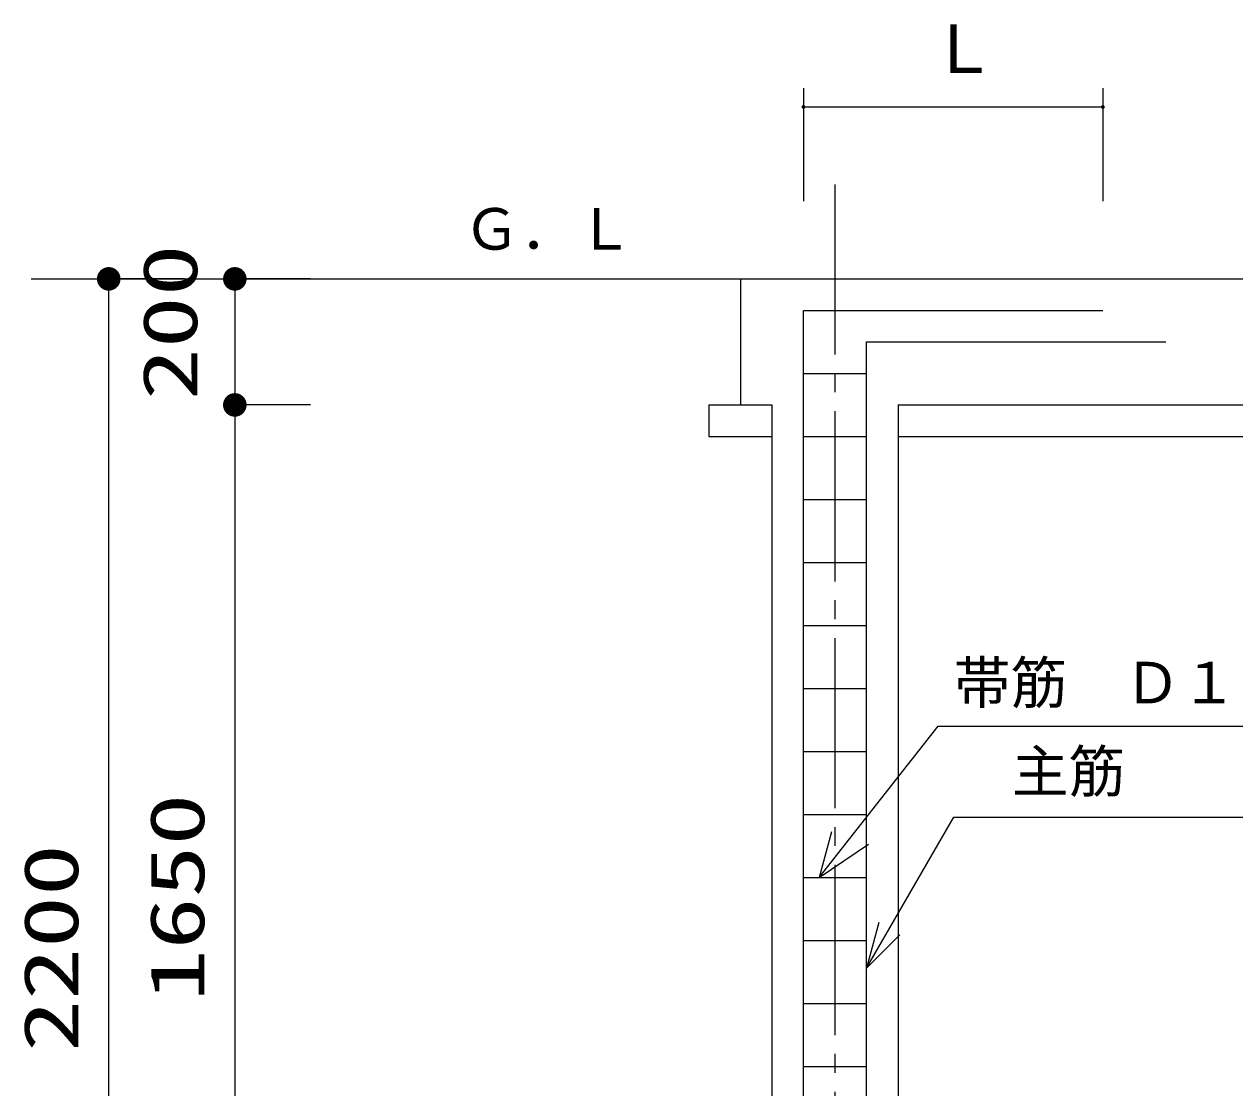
# Model space of a CAD drawing. Units: millimetres, scale not verified. Extents: x -10044 to 7274, y -6719 to 5358.
# Drawn here: x -2016 to -96, y 367 to 2055 of the extents above; entities that cross this region are included whole.
import ezdxf
from ezdxf.enums import TextEntityAlignment as Align

# ---------------------------------------------------------------- set-up
doc = ezdxf.new("R2010")
doc.units = ezdxf.units.MM
doc.header["$LTSCALE"] = 30
doc.linetypes.add('CHAIN2', pattern=[12, 9, -1, 1, -1])
for name, color, linetype, lineweight in [('0-2_SEISAKU', 2, 'Continuous', 25), ('0-3_A-PIPE', 3, 'Continuous', 25), ('0-6_SUNPO', 7, 'Continuous', 25)]:
    doc.layers.add(name, color=color, linetype=linetype, lineweight=lineweight)
doc.styles.add('MS Gothic', font='')
doc.styles.add('ＭＳ ゴシック', font='')
doc.styles.get('MS Gothic').set_extended_font_data('MS Gothic')
doc.styles.get('ＭＳ ゴシック').set_extended_font_data('MS Gothic')

msp = doc.modelspace()

# ---------------------------------------------------------------- linework, layer by layer
at = {"layer": '0-2_SEISAKU'}
for p, q in [((-780.08, 1953.75), (-780.08, 1774.09)), ((-305.08, 1953.75), (-305.08, 1774.09)), ((-780.08, 1923.75), (-305.08, 1923.75)), ((-2005.08, 1650.89), (1401.6, 1650.89)), ((-880.08, 1650.89), (-880.08, 1450.89)), ((-930.08, 1450.89), (-930.08, 1400.89)), ((-930.08, 1450.89), (-830.08, 1450.89)), ((-830.08, 1450.89), (-830.08, -199.11)), ((-630.08, 1450.89), (-630.08, -199.11)), ((-930.08, 1400.89), (-830.08, 1400.89)), ((-630.08, 1400.89), (1089.92, 1400.89)), ((-755.08, 700.89), (-566.52, 940.89)), ((-566.52, 940.89), (524.14, 940.89)), ((-680.08, 556.84), (-541.52, 796.84)), ((-541.52, 796.84), (413.48, 796.84))]:
    msp.add_line(p, q, dxfattribs=at)
at = {"layer": '0-2_SEISAKU', "linetype": 'CHAIN2'}
msp.add_line((-730.08, 1800.89), (-730.08, -649.11), dxfattribs=at)
at = {"layer": '0-2_SEISAKU'}
for points in [[(-630.08, 1450.89), (1089.92, 1450.89), (1089.92, 1400.89)], [(-735.67, 773.33), (-755.08, 700.89), (-677.05, 753.92)], [(-660.67, 629.29), (-680.08, 556.84), (-627.05, 609.87)]]:
    msp.add_lwpolyline(points, dxfattribs=at)
at = {"layer": '0-2_SEISAKU', "color": 5}
for points in [[(-783.04, 1924.27), (-780.08, 1923.75), (-783.08, 1923.75)], [(-783.08, 1923.75), (-780.08, 1923.75), (-783.04, 1923.22)], [(-782.9, 1924.77), (-780.08, 1923.75), (-783.04, 1924.27)], [(-783.04, 1923.22), (-780.08, 1923.75), (-782.9, 1922.72)], [(-782.68, 1925.25), (-780.08, 1923.75), (-782.9, 1924.77)], [(-782.9, 1922.72), (-780.08, 1923.75), (-782.68, 1922.25)], [(-782.38, 1925.67), (-780.08, 1923.75), (-782.68, 1925.25)], [(-782.68, 1922.25), (-780.08, 1923.75), (-782.38, 1921.82)], [(-782.01, 1926.04), (-780.08, 1923.75), (-782.38, 1925.67)], [(-782.38, 1921.82), (-780.08, 1923.75), (-782.01, 1921.45)], [(-781.58, 1926.34), (-780.08, 1923.75), (-782.01, 1926.04)], [(-782.01, 1921.45), (-780.08, 1923.75), (-781.58, 1921.15)], [(-781.11, 1926.56), (-780.08, 1923.75), (-781.58, 1926.34)], [(-781.58, 1921.15), (-780.08, 1923.75), (-781.11, 1920.93)], [(-780.6, 1926.7), (-780.08, 1923.75), (-781.11, 1926.56)], [(-781.11, 1920.93), (-780.08, 1923.75), (-780.6, 1920.79)], [(-780.08, 1926.75), (-780.08, 1923.75), (-780.6, 1926.7)], [(-780.6, 1920.79), (-780.08, 1923.75), (-780.08, 1920.75)], [(-779.56, 1926.7), (-780.08, 1923.75), (-780.08, 1926.75)], [(-779.06, 1926.56), (-780.08, 1923.75), (-779.56, 1926.7)], [(-778.58, 1926.34), (-780.08, 1923.75), (-779.06, 1926.56)], [(-778.15, 1926.04), (-780.08, 1923.75), (-778.58, 1926.34)], [(-777.78, 1925.67), (-780.08, 1923.75), (-778.15, 1926.04)], [(-777.48, 1925.25), (-780.08, 1923.75), (-777.78, 1925.67)], [(-777.26, 1924.77), (-780.08, 1923.75), (-777.48, 1925.25)], [(-777.13, 1924.27), (-780.08, 1923.75), (-777.26, 1924.77)], [(-777.08, 1923.75), (-780.08, 1923.75), (-777.13, 1924.27)], [(-780.08, 1920.75), (-780.08, 1923.75), (-779.56, 1920.79)], [(-779.56, 1920.79), (-780.08, 1923.75), (-779.06, 1920.93)], [(-779.06, 1920.93), (-780.08, 1923.75), (-778.58, 1921.15)], [(-778.58, 1921.15), (-780.08, 1923.75), (-778.15, 1921.45)], [(-778.15, 1921.45), (-780.08, 1923.75), (-777.78, 1921.82)], [(-777.78, 1921.82), (-780.08, 1923.75), (-777.48, 1922.25)], [(-777.48, 1922.25), (-780.08, 1923.75), (-777.26, 1922.72)], [(-777.26, 1922.72), (-780.08, 1923.75), (-777.13, 1923.22)], [(-777.13, 1923.22), (-780.08, 1923.75), (-777.08, 1923.75)], [(-308.04, 1924.27), (-305.08, 1923.75), (-308.08, 1923.75)], [(-308.08, 1923.75), (-305.08, 1923.75), (-308.04, 1923.22)], [(-307.9, 1924.77), (-305.08, 1923.75), (-308.04, 1924.27)], [(-308.04, 1923.22), (-305.08, 1923.75), (-307.9, 1922.72)], [(-307.68, 1925.25), (-305.08, 1923.75), (-307.9, 1924.77)], [(-307.9, 1922.72), (-305.08, 1923.75), (-307.68, 1922.25)], [(-307.38, 1925.67), (-305.08, 1923.75), (-307.68, 1925.25)], [(-307.68, 1922.25), (-305.08, 1923.75), (-307.38, 1921.82)], [(-307.01, 1926.04), (-305.08, 1923.75), (-307.38, 1925.67)], [(-307.38, 1921.82), (-305.08, 1923.75), (-307.01, 1921.45)], [(-306.58, 1926.34), (-305.08, 1923.75), (-307.01, 1926.04)], [(-307.01, 1921.45), (-305.08, 1923.75), (-306.58, 1921.15)], [(-306.11, 1926.56), (-305.08, 1923.75), (-306.58, 1926.34)], [(-306.58, 1921.15), (-305.08, 1923.75), (-306.11, 1920.93)], [(-305.6, 1926.7), (-305.08, 1923.75), (-306.11, 1926.56)], [(-306.11, 1920.93), (-305.08, 1923.75), (-305.6, 1920.79)], [(-305.08, 1926.75), (-305.08, 1923.75), (-305.6, 1926.7)], [(-305.6, 1920.79), (-305.08, 1923.75), (-305.08, 1920.75)], [(-304.56, 1926.7), (-305.08, 1923.75), (-305.08, 1926.75)], [(-304.06, 1926.56), (-305.08, 1923.75), (-304.56, 1926.7)], [(-303.58, 1926.34), (-305.08, 1923.75), (-304.06, 1926.56)], [(-303.15, 1926.04), (-305.08, 1923.75), (-303.58, 1926.34)], [(-302.78, 1925.67), (-305.08, 1923.75), (-303.15, 1926.04)], [(-302.48, 1925.25), (-305.08, 1923.75), (-302.78, 1925.67)], [(-302.26, 1924.77), (-305.08, 1923.75), (-302.48, 1925.25)], [(-302.13, 1924.27), (-305.08, 1923.75), (-302.26, 1924.77)], [(-302.08, 1923.75), (-305.08, 1923.75), (-302.13, 1924.27)], [(-305.08, 1920.75), (-305.08, 1923.75), (-304.56, 1920.79)], [(-304.56, 1920.79), (-305.08, 1923.75), (-304.06, 1920.93)], [(-304.06, 1920.93), (-305.08, 1923.75), (-303.58, 1921.15)], [(-303.58, 1921.15), (-305.08, 1923.75), (-303.15, 1921.45)], [(-303.15, 1921.45), (-305.08, 1923.75), (-302.78, 1921.82)], [(-302.78, 1921.82), (-305.08, 1923.75), (-302.48, 1922.25)], [(-302.48, 1922.25), (-305.08, 1923.75), (-302.26, 1922.72)], [(-302.26, 1922.72), (-305.08, 1923.75), (-302.13, 1923.22)], [(-302.13, 1923.22), (-305.08, 1923.75), (-302.08, 1923.75)]]:
    msp.add_solid(points, dxfattribs=at)
at = {"layer": '0-3_A-PIPE'}
for p, q in [((-680.08, -299.11), (-680.08, 1550.89)), ((-680.08, 1550.89), (-205.08, 1550.89)), ((-780.08, 1500.89), (-680.08, 1500.89)), ((-780.08, 1400.89), (-680.08, 1400.89)), ((-780.08, 1300.89), (-680.08, 1300.89)), ((-780.08, 1200.89), (-680.08, 1200.89)), ((-780.08, 1100.89), (-680.08, 1100.89)), ((-780.08, 1000.89), (-680.08, 1000.89)), ((-780.08, 900.89), (-680.08, 900.89)), ((-780.08, 800.89), (-680.08, 800.89)), ((-780.08, 700.89), (-680.08, 700.89)), ((-780.08, 600.89), (-680.08, 600.89)), ((-780.08, 500.89), (-680.08, 500.89)), ((-780.08, 400.89), (-680.08, 400.89))]:
    msp.add_line(p, q, dxfattribs=at)
msp.add_lwpolyline([(-780.08, -349.11), (-780.08, 1600.89), (-305.08, 1600.89)], dxfattribs=at)
at = {"layer": '0-6_SUNPO', "color": 4}
for p, q in [((-1762.21, 1650.89), (-1882.21, 1650.89)), ((-1882.21, -549.11), (-1882.21, 1650.89)), ((-1562.21, 1650.89), (-1682.21, 1650.89)), ((-1682.21, 1650.89), (-1682.21, 1450.89)), ((-1562.21, 1450.89), (-1682.21, 1450.89)), ((-1562.21, 1450.89), (-1682.21, 1450.89)), ((-1682.21, 1450.89), (-1682.21, -199.11))]:
    msp.add_line(p, q, dxfattribs=at)
at = {"layer": '0-6_SUNPO'}
for points in [[(-1900.6, 1654.55), (-1882.21, 1650.89), (-1900.96, 1650.89)], [(-1899.53, 1658.06), (-1882.21, 1650.89), (-1900.6, 1654.55)], [(-1897.8, 1661.31), (-1882.21, 1650.89), (-1899.53, 1658.06)], [(-1895.47, 1664.15), (-1882.21, 1650.89), (-1897.8, 1661.31)], [(-1892.63, 1666.48), (-1882.21, 1650.89), (-1895.47, 1664.15)], [(-1889.39, 1668.21), (-1882.21, 1650.89), (-1892.63, 1666.48)], [(-1885.87, 1669.28), (-1882.21, 1650.89), (-1889.39, 1668.21)], [(-1882.21, 1669.64), (-1882.21, 1650.89), (-1885.87, 1669.28)], [(-1878.55, 1669.28), (-1882.21, 1650.89), (-1882.21, 1669.64)], [(-1875.03, 1668.21), (-1882.21, 1650.89), (-1878.55, 1669.28)], [(-1871.79, 1666.48), (-1882.21, 1650.89), (-1875.03, 1668.21)], [(-1868.95, 1664.15), (-1882.21, 1650.89), (-1871.79, 1666.48)], [(-1866.62, 1661.31), (-1882.21, 1650.89), (-1868.95, 1664.15)], [(-1864.89, 1658.06), (-1882.21, 1650.89), (-1866.62, 1661.31)], [(-1863.82, 1654.55), (-1882.21, 1650.89), (-1864.89, 1658.06)], [(-1863.46, 1650.89), (-1882.21, 1650.89), (-1863.82, 1654.55)], [(-1700.6, 1654.55), (-1682.21, 1650.89), (-1700.96, 1650.89)], [(-1699.53, 1658.06), (-1682.21, 1650.89), (-1700.6, 1654.55)], [(-1697.8, 1661.31), (-1682.21, 1650.89), (-1699.53, 1658.06)], [(-1695.47, 1664.15), (-1682.21, 1650.89), (-1697.8, 1661.31)], [(-1692.63, 1666.48), (-1682.21, 1650.89), (-1695.47, 1664.15)], [(-1689.39, 1668.21), (-1682.21, 1650.89), (-1692.63, 1666.48)], [(-1685.87, 1669.28), (-1682.21, 1650.89), (-1689.39, 1668.21)], [(-1682.21, 1669.64), (-1682.21, 1650.89), (-1685.87, 1669.28)], [(-1678.55, 1669.28), (-1682.21, 1650.89), (-1682.21, 1669.64)], [(-1675.03, 1668.21), (-1682.21, 1650.89), (-1678.55, 1669.28)], [(-1671.79, 1666.48), (-1682.21, 1650.89), (-1675.03, 1668.21)], [(-1668.95, 1664.15), (-1682.21, 1650.89), (-1671.79, 1666.48)], [(-1666.62, 1661.31), (-1682.21, 1650.89), (-1668.95, 1664.15)], [(-1664.89, 1658.06), (-1682.21, 1650.89), (-1666.62, 1661.31)], [(-1663.82, 1654.55), (-1682.21, 1650.89), (-1664.89, 1658.06)], [(-1663.46, 1650.89), (-1682.21, 1650.89), (-1663.82, 1654.55)], [(-1900.96, 1650.89), (-1882.21, 1650.89), (-1900.6, 1647.23)], [(-1900.6, 1647.23), (-1882.21, 1650.89), (-1899.53, 1643.71)], [(-1899.53, 1643.71), (-1882.21, 1650.89), (-1897.8, 1640.47)], [(-1897.8, 1640.47), (-1882.21, 1650.89), (-1895.47, 1637.63)], [(-1895.47, 1637.63), (-1882.21, 1650.89), (-1892.63, 1635.3)], [(-1892.63, 1635.3), (-1882.21, 1650.89), (-1889.39, 1633.57)], [(-1889.39, 1633.57), (-1882.21, 1650.89), (-1885.87, 1632.5)], [(-1885.87, 1632.5), (-1882.21, 1650.89), (-1882.21, 1632.14)], [(-1882.21, 1632.14), (-1882.21, 1650.89), (-1878.55, 1632.5)], [(-1878.55, 1632.5), (-1882.21, 1650.89), (-1875.03, 1633.57)], [(-1875.03, 1633.57), (-1882.21, 1650.89), (-1871.79, 1635.3)], [(-1871.79, 1635.3), (-1882.21, 1650.89), (-1868.95, 1637.63)], [(-1868.95, 1637.63), (-1882.21, 1650.89), (-1866.62, 1640.47)], [(-1866.62, 1640.47), (-1882.21, 1650.89), (-1864.89, 1643.71)], [(-1864.89, 1643.71), (-1882.21, 1650.89), (-1863.82, 1647.23)], [(-1863.82, 1647.23), (-1882.21, 1650.89), (-1863.46, 1650.89)], [(-1700.96, 1650.89), (-1682.21, 1650.89), (-1700.6, 1647.23)], [(-1700.6, 1647.23), (-1682.21, 1650.89), (-1699.53, 1643.71)], [(-1699.53, 1643.71), (-1682.21, 1650.89), (-1697.8, 1640.47)], [(-1697.8, 1640.47), (-1682.21, 1650.89), (-1695.47, 1637.63)], [(-1695.47, 1637.63), (-1682.21, 1650.89), (-1692.63, 1635.3)], [(-1692.63, 1635.3), (-1682.21, 1650.89), (-1689.39, 1633.57)], [(-1689.39, 1633.57), (-1682.21, 1650.89), (-1685.87, 1632.5)], [(-1685.87, 1632.5), (-1682.21, 1650.89), (-1682.21, 1632.14)], [(-1682.21, 1632.14), (-1682.21, 1650.89), (-1678.55, 1632.5)], [(-1678.55, 1632.5), (-1682.21, 1650.89), (-1675.03, 1633.57)], [(-1675.03, 1633.57), (-1682.21, 1650.89), (-1671.79, 1635.3)], [(-1671.79, 1635.3), (-1682.21, 1650.89), (-1668.95, 1637.63)], [(-1668.95, 1637.63), (-1682.21, 1650.89), (-1666.62, 1640.47)], [(-1666.62, 1640.47), (-1682.21, 1650.89), (-1664.89, 1643.71)], [(-1664.89, 1643.71), (-1682.21, 1650.89), (-1663.82, 1647.23)], [(-1663.82, 1647.23), (-1682.21, 1650.89), (-1663.46, 1650.89)], [(-1697.8, 1461.31), (-1682.21, 1450.89), (-1699.53, 1458.06)], [(-1697.8, 1461.31), (-1682.21, 1450.89), (-1699.53, 1458.06)], [(-1695.47, 1464.15), (-1682.21, 1450.89), (-1697.8, 1461.31)], [(-1695.47, 1464.15), (-1682.21, 1450.89), (-1697.8, 1461.31)], [(-1692.63, 1466.48), (-1682.21, 1450.89), (-1695.47, 1464.15)], [(-1692.63, 1466.48), (-1682.21, 1450.89), (-1695.47, 1464.15)], [(-1689.39, 1468.21), (-1682.21, 1450.89), (-1692.63, 1466.48)], [(-1689.39, 1468.21), (-1682.21, 1450.89), (-1692.63, 1466.48)], [(-1685.87, 1469.28), (-1682.21, 1450.89), (-1689.39, 1468.21)], [(-1685.87, 1469.28), (-1682.21, 1450.89), (-1689.39, 1468.21)], [(-1682.21, 1469.64), (-1682.21, 1450.89), (-1685.87, 1469.28)], [(-1682.21, 1469.64), (-1682.21, 1450.89), (-1685.87, 1469.28)], [(-1678.55, 1469.28), (-1682.21, 1450.89), (-1682.21, 1469.64)], [(-1678.55, 1469.28), (-1682.21, 1450.89), (-1682.21, 1469.64)], [(-1675.03, 1468.21), (-1682.21, 1450.89), (-1678.55, 1469.28)], [(-1675.03, 1468.21), (-1682.21, 1450.89), (-1678.55, 1469.28)], [(-1671.79, 1466.48), (-1682.21, 1450.89), (-1675.03, 1468.21)], [(-1671.79, 1466.48), (-1682.21, 1450.89), (-1675.03, 1468.21)], [(-1668.95, 1464.15), (-1682.21, 1450.89), (-1671.79, 1466.48)], [(-1668.95, 1464.15), (-1682.21, 1450.89), (-1671.79, 1466.48)], [(-1666.62, 1461.31), (-1682.21, 1450.89), (-1668.95, 1464.15)], [(-1666.62, 1461.31), (-1682.21, 1450.89), (-1668.95, 1464.15)], [(-1664.89, 1458.06), (-1682.21, 1450.89), (-1666.62, 1461.31)], [(-1664.89, 1458.06), (-1682.21, 1450.89), (-1666.62, 1461.31)], [(-1700.6, 1454.55), (-1682.21, 1450.89), (-1700.96, 1450.89)], [(-1700.6, 1454.55), (-1682.21, 1450.89), (-1700.96, 1450.89)], [(-1700.96, 1450.89), (-1682.21, 1450.89), (-1700.6, 1447.23)], [(-1700.96, 1450.89), (-1682.21, 1450.89), (-1700.6, 1447.23)], [(-1699.53, 1458.06), (-1682.21, 1450.89), (-1700.6, 1454.55)], [(-1699.53, 1458.06), (-1682.21, 1450.89), (-1700.6, 1454.55)], [(-1700.6, 1447.23), (-1682.21, 1450.89), (-1699.53, 1443.71)], [(-1700.6, 1447.23), (-1682.21, 1450.89), (-1699.53, 1443.71)], [(-1699.53, 1443.71), (-1682.21, 1450.89), (-1697.8, 1440.47)], [(-1699.53, 1443.71), (-1682.21, 1450.89), (-1697.8, 1440.47)], [(-1697.8, 1440.47), (-1682.21, 1450.89), (-1695.47, 1437.63)], [(-1697.8, 1440.47), (-1682.21, 1450.89), (-1695.47, 1437.63)], [(-1695.47, 1437.63), (-1682.21, 1450.89), (-1692.63, 1435.3)], [(-1695.47, 1437.63), (-1682.21, 1450.89), (-1692.63, 1435.3)], [(-1692.63, 1435.3), (-1682.21, 1450.89), (-1689.39, 1433.57)], [(-1692.63, 1435.3), (-1682.21, 1450.89), (-1689.39, 1433.57)], [(-1689.39, 1433.57), (-1682.21, 1450.89), (-1685.87, 1432.5)], [(-1689.39, 1433.57), (-1682.21, 1450.89), (-1685.87, 1432.5)], [(-1685.87, 1432.5), (-1682.21, 1450.89), (-1682.21, 1432.14)], [(-1685.87, 1432.5), (-1682.21, 1450.89), (-1682.21, 1432.14)], [(-1663.82, 1454.55), (-1682.21, 1450.89), (-1664.89, 1458.06)], [(-1663.82, 1454.55), (-1682.21, 1450.89), (-1664.89, 1458.06)], [(-1663.46, 1450.89), (-1682.21, 1450.89), (-1663.82, 1454.55)], [(-1663.46, 1450.89), (-1682.21, 1450.89), (-1663.82, 1454.55)], [(-1682.21, 1432.14), (-1682.21, 1450.89), (-1678.55, 1432.5)], [(-1678.55, 1432.5), (-1682.21, 1450.89), (-1675.03, 1433.57)], [(-1675.03, 1433.57), (-1682.21, 1450.89), (-1671.79, 1435.3)], [(-1671.79, 1435.3), (-1682.21, 1450.89), (-1668.95, 1437.63)], [(-1668.95, 1437.63), (-1682.21, 1450.89), (-1666.62, 1440.47)], [(-1666.62, 1440.47), (-1682.21, 1450.89), (-1664.89, 1443.71)], [(-1664.89, 1443.71), (-1682.21, 1450.89), (-1663.82, 1447.23)], [(-1663.82, 1447.23), (-1682.21, 1450.89), (-1663.46, 1450.89)], [(-1682.21, 1432.14), (-1682.21, 1450.89), (-1678.55, 1432.5)], [(-1678.55, 1432.5), (-1682.21, 1450.89), (-1675.03, 1433.57)], [(-1675.03, 1433.57), (-1682.21, 1450.89), (-1671.79, 1435.3)], [(-1671.79, 1435.3), (-1682.21, 1450.89), (-1668.95, 1437.63)], [(-1668.95, 1437.63), (-1682.21, 1450.89), (-1666.62, 1440.47)], [(-1666.62, 1440.47), (-1682.21, 1450.89), (-1664.89, 1443.71)], [(-1664.89, 1443.71), (-1682.21, 1450.89), (-1663.82, 1447.23)], [(-1663.82, 1447.23), (-1682.21, 1450.89), (-1663.46, 1450.89)]]:
    msp.add_solid(points, dxfattribs=at)

# ---------------------------------------------------------------- texts
at = {"layer": '0-2_SEISAKU', "color": 4, "style": 'MS Gothic'}
for s, height, p in [('Ｌ', 76.98, (-578.75, 1954.77)), ('Ｇ．Ｌ', 65.98, (-1319.75, 1677.48)), ('帯筋\u3000Ｄ１０－１００＠', 65.98, (-541.44, 957.32)), ('主筋', 65.98, (-449.55, 816.52))]:
    msp.add_text(s, height=height, dxfattribs=at).set_placement(p, align=Align.BOTTOM_LEFT)
at = {"layer": '0-6_SUNPO', "color": 3, "style": 'ＭＳ ゴシック', "width": 1.4}
for s, p in [('200', (-1715.96, 1458.32)), ('1650', (-1704.71, 504.17)), ('2200', (-1904.71, 424.03))]:
    msp.add_text(s, height=86.59, rotation=90, dxfattribs=at).set_placement(p, align=Align.BOTTOM_LEFT)

doc.saveas('drawing.dxf')
